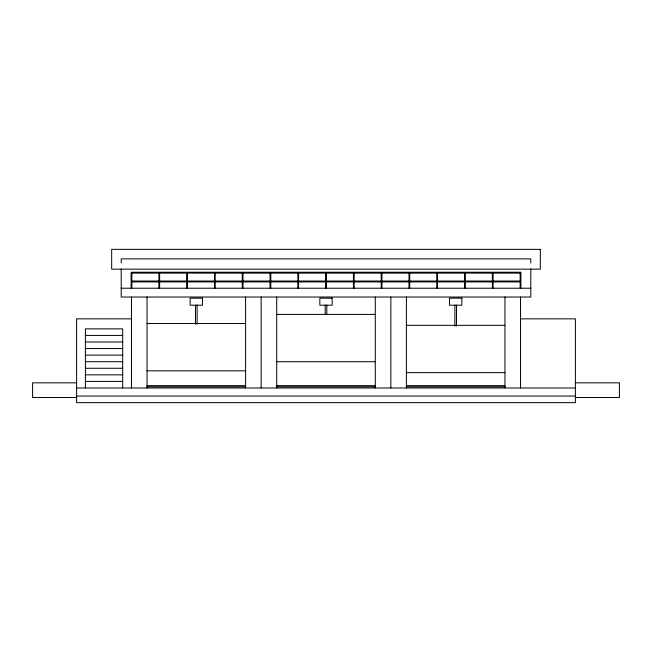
<?xml version="1.0" encoding="UTF-8"?>
<svg xmlns="http://www.w3.org/2000/svg" width="652" height="652" viewBox="0 0 652 652"><rect width="100%" height="100%" fill="white"/><g stroke="black" fill="none" stroke-linecap="round" stroke-linejoin="round"><path stroke-width="0.98" d="M121.207 288.225L530.793 288.225M276.717 314.427L375.283 314.427M131.476 318.852L76.61 318.852L76.61 402.651L575.39 402.651L575.39 318.852L520.524 318.852M147.034 323.522L245.6 323.522M406.4 325.34L504.966 325.34M85.412 335.43L122.674 335.43M85.412 341.998L122.674 341.998M85.412 348.567L122.674 348.567M85.412 355.136L122.674 355.136M85.412 361.705L122.674 361.705M276.717 361.721L375.283 361.721M85.412 368.274L122.674 368.274M147.034 370.817L245.6 370.817M406.4 372.634L504.966 372.634M85.412 374.843L122.674 374.843M85.412 381.412L122.674 381.412M76.61 382.846L32.6 382.846L32.6 397.516L76.61 397.516M575.39 382.846L619.4 382.846L619.4 397.516L575.39 397.516M147.034 385.634L245.6 385.634M276.717 385.634L375.283 385.634M406.4 385.634L504.966 385.634M147.034 386.807L245.6 386.807M276.717 386.807L375.283 386.807M406.4 386.807L504.966 386.807M76.61 387.981L575.39 387.981M76.61 396.049L575.39 396.049M530.793 262.935L530.793 258.885L121.207 258.885L121.207 262.935M530.793 268.999L530.793 297.027L121.207 297.027L121.207 268.999M520.524 297.027L520.524 387.981M504.966 297.027L504.966 387.981M456.49 305.071L456.49 326.13M454.876 305.071L454.876 326.13M406.4 297.027L406.4 387.981M390.841 297.027L390.841 387.981M375.283 297.027L375.283 387.981M326.807 305.071L326.807 314.101M325.193 305.071L325.193 314.101M276.717 297.027L276.717 387.981M261.159 297.027L261.159 387.981M245.6 297.027L245.6 387.981M197.124 305.071L197.124 324.125M195.51 305.071L195.51 324.125M147.034 297.027L147.034 387.981M131.476 297.027L131.476 387.981M122.674 387.981L122.674 328.861L85.412 328.861L85.412 387.981M540.329 249.349L111.671 249.349L111.671 269.154L540.329 269.154L540.329 249.349M520.524 272.234L131.476 272.234L131.476 273.115L520.524 273.115L520.524 272.234M131.843 272.675L131.109 272.675L131.109 288.078L131.843 288.078L131.843 272.675M159.634 272.675L158.901 272.675L158.901 288.078L159.634 288.078L159.634 272.675M187.417 272.675L186.684 272.675L186.684 288.078L187.417 288.078L187.417 272.675M215.209 272.675L214.475 272.675L214.475 288.078L215.209 288.078L215.209 272.675M243 272.675L242.267 272.675L242.267 288.078L243 288.078L243 272.675M270.792 272.675L270.058 272.675L270.058 288.078L270.792 288.078L270.792 272.675M298.575 272.675L297.842 272.675L297.842 288.078L298.575 288.078L298.575 272.675M326.367 272.675L325.633 272.675L325.633 288.078L326.367 288.078L326.367 272.675M354.158 272.675L353.425 272.675L353.425 288.078L354.158 288.078L354.158 272.675M381.942 272.675L381.208 272.675L381.208 288.078L381.942 288.078L381.942 272.675M409.733 272.675L409 272.675L409 288.078L409.733 288.078L409.733 272.675M437.525 272.675L436.791 272.675L436.791 288.078L437.525 288.078L437.525 272.675M465.316 272.675L464.583 272.675L464.583 288.078L465.316 288.078L465.316 272.675M493.099 272.675L492.366 272.675L492.366 288.078L493.099 288.078L493.099 272.675M520.891 272.675L520.157 272.675L520.157 288.078L520.891 288.078L520.891 272.675M520.524 281.036L131.476 281.036L131.476 281.917L520.524 281.917L520.524 281.036M202.479 298.168L190.156 298.168L190.156 305.209L202.479 305.209L202.479 298.168M332.161 298.168L319.839 298.168L319.839 305.209L332.161 305.209L332.161 298.168M461.844 298.168L449.521 298.168L449.521 305.209L461.844 305.209L461.844 298.168"/></g></svg>
